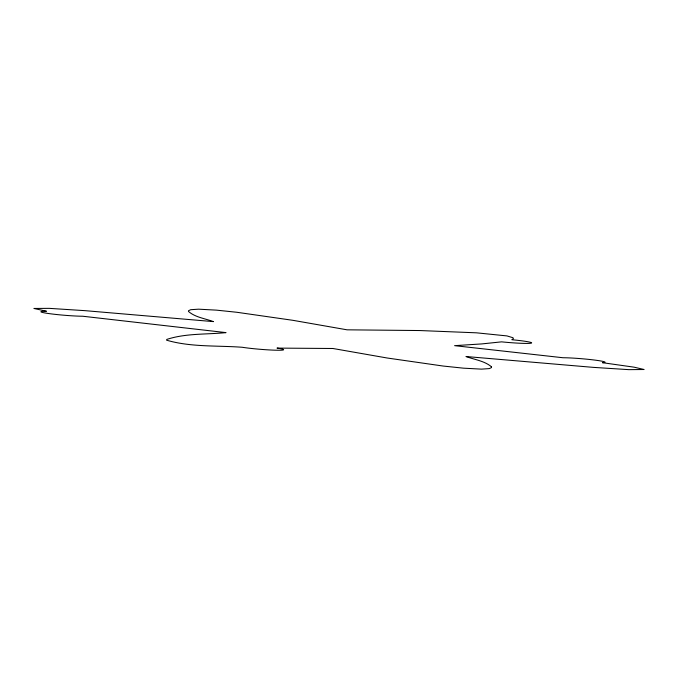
<?xml version="1.0" encoding="UTF-8"?>
<svg xmlns="http://www.w3.org/2000/svg" width="678" height="678" viewBox="0 0 678 678"><rect width="100%" height="100%" fill="white"/><g stroke="black" fill="none" stroke-linecap="round" stroke-linejoin="round"><path stroke-width="1.02" d="M491.516 366.84L491.482 367.569L489.33 368.595L481.473 369.137L463.481 368.171L443.183 366.044L387.189 358.009L332.906 348.492L276.988 348.102A23.654 1.526 4.8 0 1 275.988 350.212A23.654 1.526 4.8 0 1 242.249 347.272C217.138 345.382 190.815 347.297 166.602 340.186L166.72 339.449C185.594 333.178 206.383 334.61 226.045 332.618L82.665 316.228A23.654 1.526 4.8 0 1 49.655 313.685A23.654 1.526 4.8 0 1 45.968 311.236L46.46 311.236L33.9 308.456L49.257 308.354L85.157 310.668L213.367 321.609C205.112 318.499 195.239 317.38 188.459 311.431L188.535 310.719L190.73 309.702L198.569 309.176L216.511 310.143L236.808 312.27L292.803 320.304L347.085 329.822L419.724 330.542L476.465 332.822L506.958 335.915L513.017 337.746L513.382 338.72L511.788 339.72A23.654 1.526 4.8 0 1 531.103 343.178A23.654 1.526 4.8 0 1 501.601 341.856L481.795 343.916L454.582 345.661L562.977 357.738A23.654 1.526 4.8 0 1 594.182 360.01A23.654 1.526 4.8 0 1 602.462 362.688L634.083 367.171L644.1 369.51L628.853 369.646L593.25 367.366L465.972 356.518C474.456 359.662 484.49 360.84 491.516 366.84"/></g></svg>
